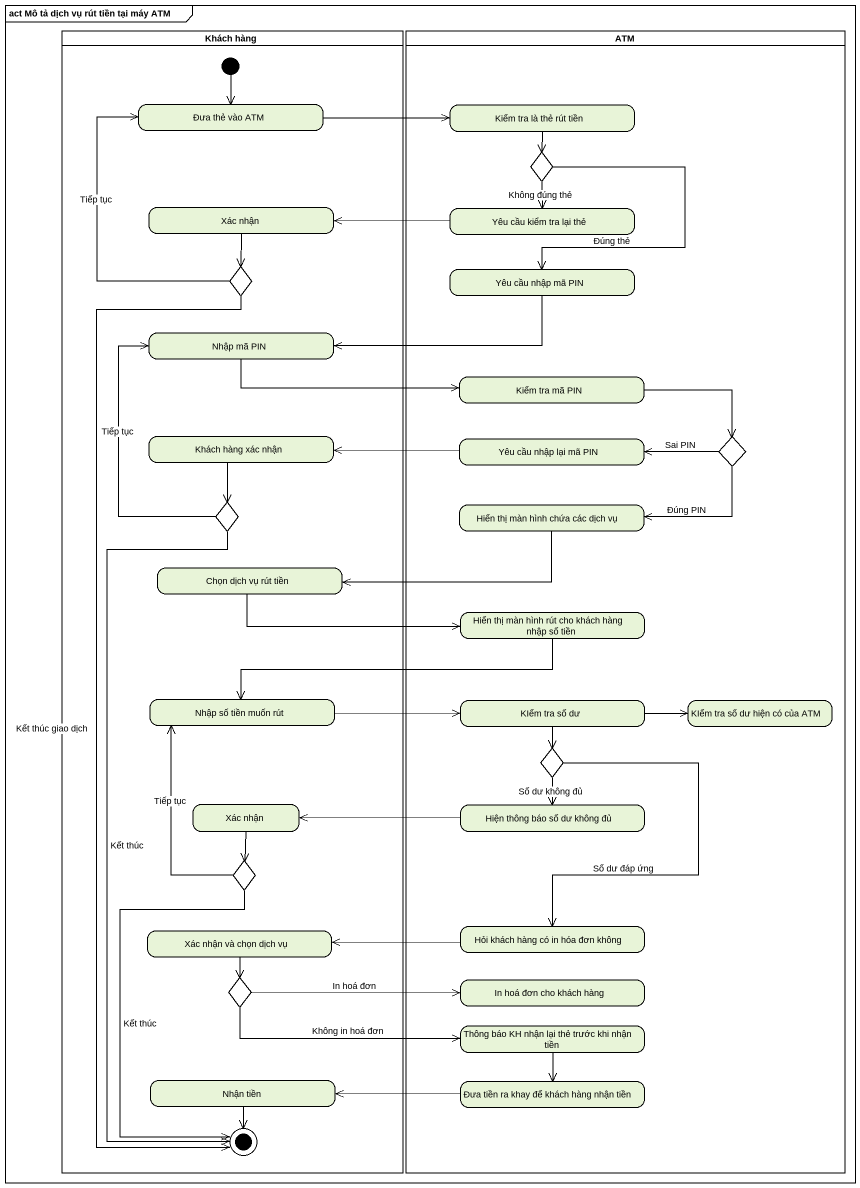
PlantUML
@startuml
mainframe act Mô tả dịch vụ rút tiền tại máy ATM
hide empty description
state "Khách hàng" as Khách_hàng <<partition>> {
  state "Đưa thẻ vào ATM" as Đưa_thẻ_vào_ATM
  state "Xác nhận" as Xác_nhận
  state choice2 <<choice>>
  state "Nhập mã PIN" as Nhập_mã_PIN
  state "Khách hàng xác nhận" as Khách_hàng_xác_nhận
  state choice4 <<choice>>
  state "Chọn dịch vụ rút tiền" as Chọn_dịch_vụ_rút_tiền
  state "Nhập số tiền muốn rút" as Nhập_số_tiền_muốn_rút
  state "Xác nhận" as Xác_nhận_2
  state choice6 <<choice>>
  state "Xác nhận và chọn dịch vụ" as Xác_nhận_và_chọn_dịch_vụ
  state choice7 <<choice>>
  state "Nhận tiền" as Nhận_tiền
  [*] --> Đưa_thẻ_vào_ATM
  choice2 --> [*] : Kết thúc giao dịch
  choice4 --> [*] : Kết thúc
  choice6 --> [*] : Kết thúc
  Nhận_tiền --> [*]
}
state ATM <<partition>> {
  state "Kiểm tra là thẻ rút tiền" as Kiểm_tra_là_thẻ_rút_tiền
  state choice1 <<choice>>
  state "Yêu cầu kiểm tra lại thẻ" as Yêu_cầu_kiểm_tra_lại_thẻ
  state "Yêu cầu nhập mã PIN" as Yêu_cầu_nhập_mã_PIN
  state "Kiểm tra mã PIN" as Kiểm_tra_mã_PIN
  state "Yêu cầu nhập lại mã PIN" as Yêu_cầu_nhập_lại_mã_PIN
  state choice3 <<choice>>
  state "Hiển thị màn hình chứa các dịch vụ" as Hiển_thị_màn_hình_chứa_các
  state "Hiển thị màn hình rút cho khách hàng nhập số tiền" as Hiển_thị_màn_hình_rút_cho
  state "KIểm tra số dư" as KIểm_tra_số_dư
  state "KIểm tra số dư hiện có của ATM" as KIểm_tra_số_dư_hiện_có_của
  state choice5 <<choice>>
  state "Hiện thông báo số dư không đủ" as Hiện_thông_báo_số_dư_không
  state "Hỏi khách hàng có in hóa đơn không" as Hỏi_khách_hàng_có_in_hóa
  state "In hoá đơn cho khách hàng" as In_hoá_đơn_cho_khách_hàng
  state "Thông báo KH nhận lại thẻ trước khi nhận tiền" as Thông_báo_KH_nhận_lại_thẻ
  state "Đưa tiền ra khay để khách hàng nhận tiền" as Đưa_tiền_ra_khay_để_khách
}
Đưa_thẻ_vào_ATM -right-> Kiểm_tra_là_thẻ_rút_tiền
Kiểm_tra_là_thẻ_rút_tiền --> choice1
choice1 --> Yêu_cầu_kiểm_tra_lại_thẻ : Không đúng thẻ
choice1 --> Yêu_cầu_nhập_mã_PIN : Đúng thẻ
Xác_nhận --> choice2
Yêu_cầu_kiểm_tra_lại_thẻ -left-> Xác_nhận
choice2 -up-> Đưa_thẻ_vào_ATM : Tiếp tục
Yêu_cầu_nhập_mã_PIN -left-> Nhập_mã_PIN
Nhập_mã_PIN -right-> Kiểm_tra_mã_PIN
Kiểm_tra_mã_PIN -right-> choice3
Khách_hàng_xác_nhận --> choice4
Yêu_cầu_nhập_lại_mã_PIN -left-> Khách_hàng_xác_nhận
choice3 -left-> Yêu_cầu_nhập_lại_mã_PIN : Sai PIN
choice3 -left-> Hiển_thị_màn_hình_chứa_các : Đúng PIN
choice4 -up-> Nhập_mã_PIN : Tiếp tục
Hiển_thị_màn_hình_chứa_các -left-> Chọn_dịch_vụ_rút_tiền
Chọn_dịch_vụ_rút_tiền -right-> Hiển_thị_màn_hình_rút_cho
Hiển_thị_màn_hình_rút_cho -left-> Nhập_số_tiền_muốn_rút
Nhập_số_tiền_muốn_rút -right-> KIểm_tra_số_dư
KIểm_tra_số_dư -right-> KIểm_tra_số_dư_hiện_có_của
KIểm_tra_số_dư --> choice5
choice5 --> Hiện_thông_báo_số_dư_không : Số dư không đủ
choice5 --> Hỏi_khách_hàng_có_in_hóa : Số dư đáp ứng
Xác_nhận_2 --> choice6
Hiện_thông_báo_số_dư_không -left-> Xác_nhận_2
choice6 -up-> Nhập_số_tiền_muốn_rút : Tiếp tục
Xác_nhận_và_chọn_dịch_vụ --> choice7
Hỏi_khách_hàng_có_in_hóa -left-> Xác_nhận_và_chọn_dịch_vụ
choice7 -right-> In_hoá_đơn_cho_khách_hàng : In hoá đơn
choice7 -right-> Thông_báo_KH_nhận_lại_thẻ : Không in hoá đơn
Thông_báo_KH_nhận_lại_thẻ --> Đưa_tiền_ra_khay_để_khách
Đưa_tiền_ra_khay_để_khách -left-> Nhận_tiền
@enduml
